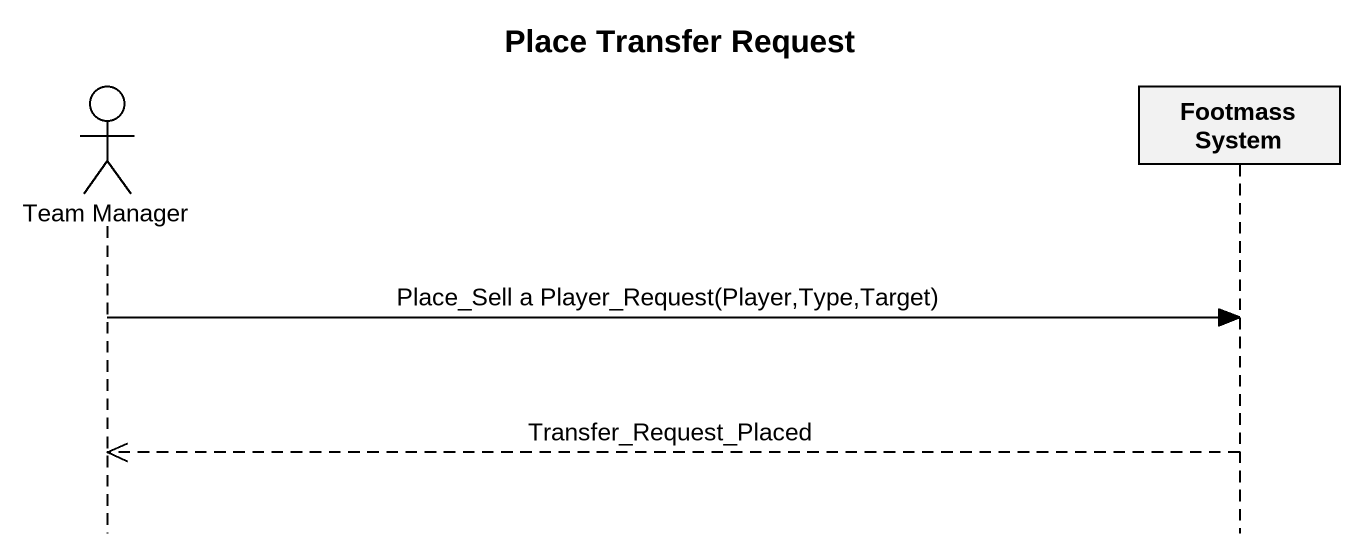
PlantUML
@startuml
title Place Transfer Request
hide footbox
actor "Team Manager" as Team_Manager
participant "Footmass System" as Footmass_System

Team_Manager -> Footmass_System : Place_Sell a Player_Request(Player,Type,Target)
Footmass_System -->> Team_Manager : Transfer_Request_Placed
@enduml
